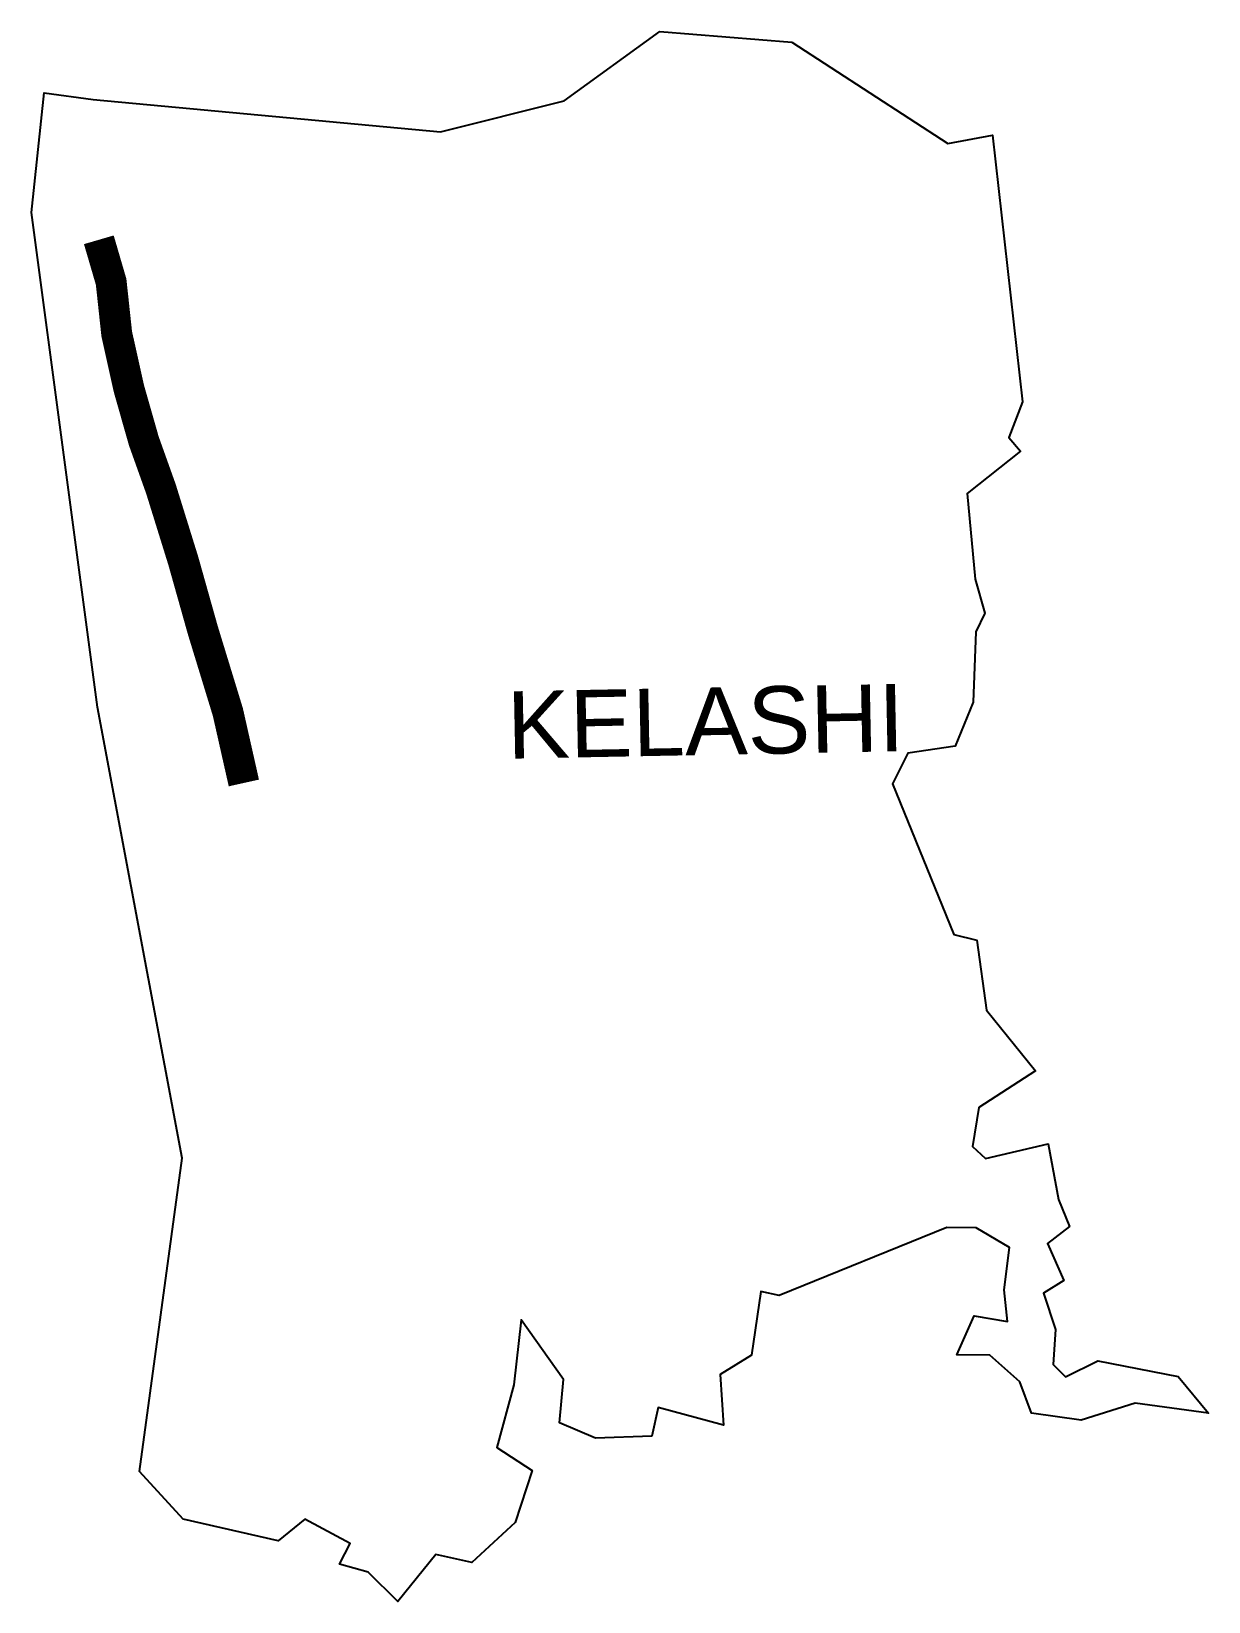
# Model space of a CAD drawing. Header units: metres. Extents: x 293535 to 295436, y 1981150 to 1983687.
import ezdxf

# ---------------------------------------------------------------- set-up
doc = ezdxf.new("R2010")
doc.units = ezdxf.units.M
doc.header["$MEASUREMENT"] = 0
doc.layers.add('NATURALLY PROTECTED', color=3, linetype='Continuous')
doc.layers.add('VILLAGE NAME', color=250, linetype='Continuous')
doc.styles.get("Standard").update_dxf_attribs({"font": 'simplex.shx'})

msp = doc.modelspace()

# ---------------------------------------------------------------- linework, layer by layer
at = {"color": 4, "flags": 128}
for points in [[(294762.9, 1983669), (295014.6, 1983505.3), (295086.8, 1983519), (295135.1, 1983088.5), (295112.8, 1983030.5), (295131.9, 1983008.7), (295046, 1982940.3), (295058.8, 1982801.7), (295074.1, 1982746.8), (295059.8, 1982716.6), (295055.5, 1982603.3), (295026.6, 1982531.9), (294950.1, 1982520.7), (294925, 1982471.1), (295024.3, 1982227.8), (295061.6, 1982218.7), (295077, 1982105.9), (295156.3, 1982008), (295064.6, 1981948.4), (295054.4, 1981885.7), (295075.5, 1981865.9), (295176.3, 1981889.6), (295193.4, 1981800.1), (295211.1, 1981756.3), (295175.4, 1981728.7), (295201.7, 1981668.9), (295169.1, 1981648.8), (295188.5, 1981589.7), (295184.5, 1981533.3), (295204.3, 1981513.5), (295257, 1981539.4), (295386.5, 1981514.1), (295435.5, 1981454.6), (295317, 1981470.8), (295229.7, 1981443.6), (295149.9, 1981454.8), (295130.7, 1981505.5), (295082.5, 1981548.3), (295029.3, 1981549.3), (295057.3, 1981612), (295111.1, 1981603), (295105.5, 1981653.9), (295114.2, 1981722.4), (295060.1, 1981754.3), (295012.9, 1981754.9), (294742.4, 1981644.8), (294712.8, 1981651.4), (294697.8, 1981548.6), (294646.8, 1981517.2), (294652.2, 1981435.6), (294547.2, 1981463.9), (294537, 1981417.5), (294445.9, 1981414.4), (294387.7, 1981439.2), (294394, 1981509.4), (294326, 1981605.6), (294314.1, 1981500.5), (294286.5, 1981399.5), (294343.5, 1981362.3), (294316.1, 1981278.3), (294246, 1981213.5), (294188.1, 1981226.8), (294126.9, 1981150.5), (294079, 1981198.1), (294032.4, 1981211.1), (294049.5, 1981244.3), (293976.4, 1981283.7), (293933.3, 1981248.4), (293780.4, 1981283.6), (293709.5, 1981360.8), (293778.3, 1981866.6), (293641.6, 1982595.3), (293535.2, 1983394.1), (293556, 1983587.6), (293634.7, 1983576.8), (294195.8, 1983524.4), (294395.2, 1983574.7), (294549.4, 1983686.6)], [(294549.4, 1983686.6), (294762.9, 1983669)]]:
    msp.add_lwpolyline(points, dxfattribs=at)
at = {"layer": 'NATURALLY PROTECTED', "flags": 128}
msp.add_lwpolyline([(293644, 1983350, 50, 50, 0), (293663.8, 1983282.3, 50, 50, 0), (293667.3, 1983250.2, 50, 50, 0), (293668, 1983243.4, 50, 50, 0), (293672.9, 1983197.9, 50, 50, 0), (293692.6, 1983109.4, 50, 50, 0), (293716.6, 1983025.1, 50, 50, 0), (293744.3, 1982947.5, 50, 50, 0), (293780.3, 1982831.6, 50, 50, 0), (293811.9, 1982719.3, 50, 50, 0), (293852.3, 1982587.2, 50, 50, 0), (293876.2, 1982481.2, 50, 50, 0), (293878.1, 1982472.7, 0, 0, 0)], format="xyseb", dxfattribs=at)

# ---------------------------------------------------------------- texts
at = {"layer": 'VILLAGE NAME', "insert": (294301.7, 1982620.5), "char_height": 108.748, "attachment_point": 1, "rotation": 1.1028}
msp.add_mtext_dynamic_manual_height_columns('{\\fArial|b0|i0|c0|p34;KELASHI}', width=1571.314, gutter_width=543.7, heights=[0], dxfattribs=at)

doc.saveas('drawing.dxf')
